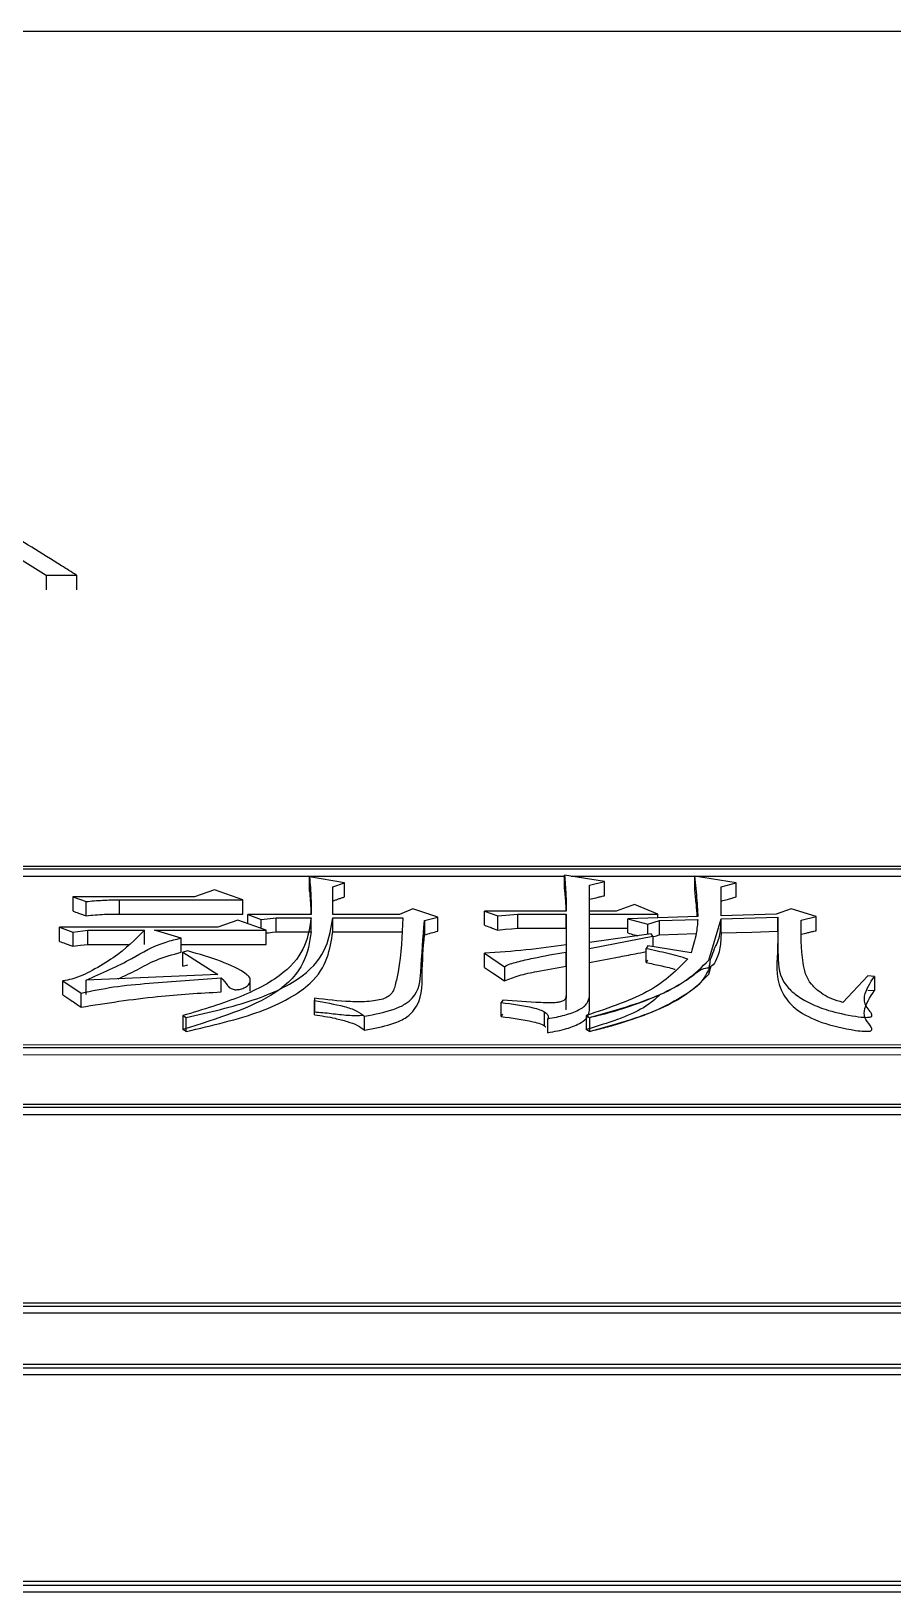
# Model space of a CAD drawing. Header units: millimetres. Extents: x 2642 to 4256, y 821 to 2003.
# Drawn here: x 2889.29 to 2894.88, y 1771.25 to 1781.37 of the extents above; entities that cross this region are included whole.
import ezdxf

# ---------------------------------------------------------------- set-up
doc = ezdxf.new("R2010")
doc.units = ezdxf.units.MM

msp = doc.modelspace()

# ---------------------------------------------------------------- linework, layer by layer
at = {"color": 7, "linetype": 'Continuous', "lineweight": 25}
for p, q in [((2906.209, 1781.373), (2869.209, 1781.375)), ((2889.089, 1778.031), (2889.385, 1777.847)), ((2889.385, 1777.847), (2889.58, 1777.847)), ((2889.58, 1777.847), (2889.58, 1777.752)), ((2904.01, 1775.957), (2882.027, 1775.957)), ((2903.96, 1775.939), (2882.077, 1775.94)), ((2893.008, 1775.859), (2892.748, 1775.901)), ((2892.748, 1775.809), (2892.748, 1775.901)), ((2887.835, 1775.894), (2892.748, 1775.894)), ((2890.476, 1775.805), (2890.347, 1775.759)), ((2890.66, 1775.74), (2890.476, 1775.805)), ((2891.32, 1775.851), (2891.093, 1775.889)), ((2891.093, 1775.797), (2891.093, 1775.889)), ((2891.244, 1775.825), (2891.32, 1775.851)), ((2891.244, 1775.644), (2891.244, 1775.825)), ((2891.244, 1775.733), (2891.244, 1775.825)), ((2891.32, 1775.759), (2891.32, 1775.851)), ((2892.792, 1775.894), (2898.243, 1775.893)), ((2892.91, 1775.836), (2893.008, 1775.859)), ((2892.91, 1775.667), (2892.91, 1775.836)), ((2892.91, 1775.835), (2892.91, 1775.836)), ((2893.008, 1775.767), (2893.008, 1775.859)), ((2893.862, 1775.851), (2893.592, 1775.893)), ((2893.592, 1775.893), (2893.592, 1775.801)), ((2893.765, 1775.825), (2893.862, 1775.851)), ((2893.765, 1775.636), (2893.765, 1775.825)), ((2893.765, 1775.824), (2893.765, 1775.825)), ((2893.862, 1775.759), (2893.862, 1775.851)), ((2889.557, 1775.76), (2889.557, 1775.668)), ((2889.557, 1775.76), (2889.643, 1775.729)), ((2890.347, 1775.759), (2889.557, 1775.76)), ((2889.643, 1775.637), (2889.643, 1775.729)), ((2889.86, 1775.648), (2889.86, 1775.74)), ((2889.86, 1775.74), (2890.66, 1775.74)), ((2890.66, 1775.648), (2890.66, 1775.74)), ((2891.244, 1775.644), (2891.244, 1775.733)), ((2892.91, 1775.667), (2892.91, 1775.744)), ((2893.202, 1775.709), (2893.083, 1775.667)), ((2893.354, 1775.648), (2893.202, 1775.709)), ((2893.765, 1775.637), (2893.765, 1775.732)), ((2889.86, 1775.648), (2890.66, 1775.648)), ((2890.628, 1775.609), (2890.498, 1775.562)), ((2890.812, 1775.543), (2890.628, 1775.609)), ((2890.693, 1775.644), (2890.779, 1775.613)), ((2891.104, 1775.644), (2890.693, 1775.644)), ((2890.693, 1775.586), (2890.693, 1775.644)), ((2890.779, 1775.613), (2890.877, 1775.624)), ((2890.779, 1775.554), (2890.779, 1775.613)), ((2890.877, 1775.624), (2891.104, 1775.624)), ((2890.877, 1775.533), (2890.877, 1775.624)), ((2891.104, 1775.533), (2891.104, 1775.624)), ((2891.677, 1775.644), (2891.244, 1775.644)), ((2891.244, 1775.533), (2891.244, 1775.624)), ((2891.244, 1775.624), (2891.699, 1775.624)), ((2891.764, 1775.682), (2891.677, 1775.644)), ((2891.926, 1775.628), (2891.764, 1775.682)), ((2891.839, 1775.605), (2891.926, 1775.628)), ((2891.839, 1775.605), (2891.839, 1775.513)), ((2891.926, 1775.536), (2891.926, 1775.628)), ((2892.229, 1775.667), (2892.315, 1775.636)), ((2892.759, 1775.667), (2892.229, 1775.667)), ((2892.229, 1775.575), (2892.229, 1775.667)), ((2892.315, 1775.636), (2892.445, 1775.648)), ((2892.315, 1775.544), (2892.315, 1775.636)), ((2892.445, 1775.648), (2892.759, 1775.648)), ((2892.445, 1775.556), (2892.445, 1775.648)), ((2892.759, 1775.648), (2892.759, 1775.449)), ((2892.759, 1775.556), (2892.759, 1775.648)), ((2893.083, 1775.667), (2892.91, 1775.667)), ((2892.91, 1775.575), (2892.91, 1775.667)), ((2892.91, 1775.648), (2893.354, 1775.648)), ((2892.91, 1775.464), (2892.91, 1775.648)), ((2892.91, 1775.556), (2892.91, 1775.648)), ((2893.613, 1775.632), (2893.159, 1775.617)), ((2893.159, 1775.617), (2893.289, 1775.582)), ((2893.159, 1775.525), (2893.159, 1775.617)), ((2893.289, 1775.582), (2893.365, 1775.605)), ((2893.354, 1775.623), (2893.354, 1775.648)), ((2893.365, 1775.605), (2893.613, 1775.613)), ((2893.365, 1775.513), (2893.365, 1775.605)), ((2893.684, 1775.348), (2893.765, 1775.617)), ((2894.122, 1775.648), (2893.765, 1775.636)), ((2893.765, 1775.617), (2894.133, 1775.628)), ((2893.765, 1775.525), (2893.765, 1775.617)), ((2893.765, 1775.617), (2893.765, 1775.617)), ((2894.219, 1775.682), (2894.122, 1775.648)), ((2894.133, 1775.536), (2894.133, 1775.628)), ((2894.381, 1775.632), (2894.219, 1775.682)), ((2894.284, 1775.609), (2894.381, 1775.632)), ((2894.381, 1775.54), (2894.381, 1775.632)), ((2889.47, 1775.562), (2889.557, 1775.531)), ((2890.498, 1775.562), (2889.47, 1775.562)), ((2889.47, 1775.47), (2889.47, 1775.562)), ((2889.557, 1775.531), (2889.654, 1775.543)), ((2889.557, 1775.531), (2889.557, 1775.439)), ((2889.654, 1775.543), (2890.022, 1775.543)), ((2889.654, 1775.451), (2889.654, 1775.543)), ((2890.022, 1775.451), (2890.022, 1775.543)), ((2890.087, 1775.543), (2890.812, 1775.543)), ((2890.26, 1775.492), (2890.087, 1775.543)), ((2890.26, 1775.4), (2890.26, 1775.492)), ((2890.812, 1775.451), (2890.812, 1775.543)), ((2890.877, 1775.533), (2891.104, 1775.533)), ((2891.244, 1775.533), (2891.699, 1775.533)), ((2892.445, 1775.556), (2892.759, 1775.556)), ((2892.759, 1775.556), (2892.759, 1775.357)), ((2892.91, 1775.556), (2893.159, 1775.556)), ((2893.31, 1775.519), (2892.91, 1775.464)), ((2892.91, 1775.425), (2893.321, 1775.504)), ((2893.289, 1775.516), (2893.289, 1775.582)), ((2893.321, 1775.504), (2893.31, 1775.519)), ((2893.321, 1775.504), (2893.321, 1775.436)), ((2893.365, 1775.513), (2893.603, 1775.521)), ((2894.133, 1775.56), (2894.133, 1775.56)), ((2889.654, 1775.451), (2889.918, 1775.451)), ((2890.26, 1775.451), (2890.812, 1775.451)), ((2890.303, 1775.409), (2890.271, 1775.401)), ((2890.271, 1775.401), (2890.498, 1775.255)), ((2890.271, 1775.31), (2890.271, 1775.401)), ((2892.229, 1775.393), (2892.358, 1775.306)), ((2892.229, 1775.302), (2892.229, 1775.393)), ((2892.759, 1775.401), (2892.759, 1775.118)), ((2892.759, 1775.31), (2892.759, 1775.401)), ((2892.91, 1775.373), (2892.91, 1775.464)), ((2892.91, 1775.114), (2892.91, 1775.425)), ((2892.91, 1775.424), (2892.91, 1775.425)), ((2893.289, 1775.441), (2893.278, 1775.425)), ((2893.278, 1775.333), (2893.278, 1775.425)), ((2893.57, 1775.397), (2893.289, 1775.441)), ((2894.131, 1775.456), (2894.131, 1775.363)), ((2890.271, 1775.31), (2890.303, 1775.318)), ((2892.358, 1775.306), (2892.358, 1775.215)), ((2892.759, 1775.31), (2892.759, 1775.103)), ((2892.91, 1775.023), (2892.91, 1775.333)), ((2893.278, 1775.333), (2893.289, 1775.349)), ((2893.684, 1775.257), (2893.701, 1775.312)), ((2889.492, 1775.123), (2889.492, 1775.215)), ((2889.492, 1775.215), (2889.611, 1775.135)), ((2890.498, 1775.255), (2889.643, 1775.219)), ((2889.643, 1775.127), (2889.643, 1775.219)), ((2890.52, 1775.143), (2890.52, 1775.235)), ((2890.709, 1775.148), (2890.709, 1775.215)), ((2894.717, 1775.247), (2894.555, 1775.074)), ((2894.76, 1775.243), (2894.717, 1775.247)), ((2894.76, 1775.243), (2894.76, 1775.151)), ((2889.611, 1775.044), (2889.611, 1775.135)), ((2891.125, 1775.102), (2891.125, 1775.011)), ((2891.125, 1774.995), (2891.125, 1775.086)), ((2892.348, 1775.09), (2892.337, 1775.074)), ((2892.759, 1775.027), (2892.759, 1775.118)), ((2892.91, 1775.023), (2892.91, 1775.114)), ((2894.717, 1775.155), (2894.76, 1775.151)), ((2890.271, 1774.989), (2890.271, 1774.898)), ((2890.271, 1774.989), (2890.292, 1774.977)), ((2891.125, 1774.995), (2891.125, 1775.011)), ((2891.45, 1774.894), (2891.45, 1774.985)), ((2892.337, 1774.983), (2892.337, 1775.074)), ((2892.337, 1774.983), (2892.348, 1774.999)), ((2892.618, 1774.921), (2892.618, 1775.012)), ((2892.889, 1774.989), (2892.889, 1774.898)), ((2892.889, 1774.989), (2892.91, 1774.977)), ((2890.292, 1774.886), (2890.271, 1774.898)), ((2890.292, 1774.886), (2890.292, 1774.977)), ((2892.64, 1774.878), (2892.64, 1774.969)), ((2892.91, 1774.886), (2892.889, 1774.898)), ((2892.91, 1774.977), (2892.91, 1774.886)), ((2882.027, 1774.782), (2904.01, 1774.781)), ((2882.077, 1774.801), (2903.96, 1774.8)), ((2882.027, 1774.736), (2904.01, 1774.735)), ((2903.96, 1774.411), (2881.977, 1774.412)), ((2903.91, 1774.392), (2882.027, 1774.392)), ((2882.027, 1774.347), (2903.91, 1774.346)), ((2881.977, 1773.105), (2903.96, 1773.105)), ((2881.977, 1773.061), (2903.96, 1773.061)), ((2882.027, 1773.126), (2903.91, 1773.126)), ((2904.01, 1772.726), (2882.027, 1772.726)), ((2882.077, 1772.705), (2903.96, 1772.704)), ((2882.077, 1772.661), (2903.96, 1772.66)), ((2882.027, 1771.295), (2904.01, 1771.294)), ((2882.027, 1771.252), (2904.01, 1771.251)), ((2903.96, 1771.317), (2882.077, 1771.318))]:
    msp.add_line(p, q, dxfattribs=at)
at = {"color": 7, "linetype": 'Continuous', "lineweight": 25, "flags": 128}
for points in [[(2889.385, 1777.847), (2889.385, 1777.823), (2889.385, 1777.799), (2889.385, 1777.752)], [(2890.812, 1775.525), (2890.828, 1775.527), (2890.852, 1775.53), (2890.877, 1775.533)], [(2892.315, 1775.544), (2892.364, 1775.549), (2892.405, 1775.552), (2892.445, 1775.556)], [(2893.765, 1775.525), (2893.864, 1775.528), (2893.964, 1775.531), (2894.133, 1775.536)], [(2889.557, 1775.439), (2889.606, 1775.445), (2889.654, 1775.451)]]:
    msp.add_lwpolyline(points, dxfattribs=at)
at = {"color": 7, "linetype": 'Continuous', "lineweight": 25}
for points, knots in [([(2889.58, 1777.847), (2889.548, 1777.867), (2889.387, 1777.968), (2889.08, 1778.157), (2888.804, 1778.321), (2888.657, 1778.408)], [0, 0, 0, 0, 0.104313, 0.521568, 1, 1, 1, 1]), ([(2892.748, 1775.901), (2892.752, 1775.859), (2892.758, 1775.781), (2892.759, 1775.703), (2892.759, 1775.667)], [0, 0, 0, 0, 0.5442719, 1, 1, 1, 1]), ([(2891.093, 1775.889), (2891.097, 1775.843), (2891.104, 1775.761), (2891.104, 1775.679), (2891.104, 1775.644)], [0, 0, 0, 0, 0.5756678, 1, 1, 1, 1]), ([(2891.093, 1775.797), (2891.097, 1775.756), (2891.101, 1775.706), (2891.102, 1775.655), (2891.103, 1775.647)], [0, 0, 0, 0, 0.82802, 1, 1, 1, 1]), ([(2892.748, 1775.809), (2892.751, 1775.777), (2892.755, 1775.73), (2892.757, 1775.682), (2892.757, 1775.667)], [0, 0, 0, 0, 0.675043, 1, 1, 1, 1]), ([(2893.592, 1775.893), (2893.598, 1775.84), (2893.607, 1775.753), (2893.612, 1775.666), (2893.613, 1775.632)], [0, 0, 0, 0, 0.617116, 1, 1, 1, 1]), ([(2893.592, 1775.801), (2893.595, 1775.77), (2893.602, 1775.714), (2893.606, 1775.657), (2893.608, 1775.632)], [0, 0, 0, 0, 0.550115, 1, 1, 1, 1]), ([(2889.643, 1775.729), (2889.679, 1775.732), (2889.75, 1775.739), (2889.823, 1775.74), (2889.86, 1775.74)], [0, 0, 0, 0, 0.498867, 1, 1, 1, 1]), ([(2891.244, 1775.733), (2891.251, 1775.735), (2891.263, 1775.739), (2891.282, 1775.746), (2891.301, 1775.753), (2891.314, 1775.757), (2891.32, 1775.759)], [0, 0, 0, 0, 0.25, 0.5, 0.75, 1, 1, 1, 1]), ([(2892.91, 1775.744), (2892.924, 1775.747), (2892.948, 1775.753), (2892.98, 1775.76), (2892.998, 1775.765), (2893.008, 1775.767)], [0, 0, 0, 0, 0.439881, 0.71994, 1, 1, 1, 1]), ([(2893.765, 1775.732), (2893.778, 1775.736), (2893.801, 1775.742), (2893.834, 1775.751), (2893.853, 1775.757), (2893.862, 1775.759)], [0, 0, 0, 0, 0.420135, 0.710067, 1, 1, 1, 1]), ([(2889.557, 1775.668), (2889.569, 1775.663), (2889.59, 1775.656), (2889.619, 1775.646), (2889.635, 1775.64), (2889.643, 1775.637)], [0, 0, 0, 0, 0.428609, 0.7143039, 1, 1, 1, 1]), ([(2889.643, 1775.637), (2889.683, 1775.641), (2889.754, 1775.647), (2889.827, 1775.648), (2889.86, 1775.648)], [0, 0, 0, 0, 0.558823, 1, 1, 1, 1]), ([(2891.104, 1775.624), (2891.095, 1775.564), (2891.078, 1775.443), (2890.947, 1775.262), (2890.659, 1775.105), (2890.402, 1775.028), (2890.271, 1774.989)], [0, 0, 0, 0, 0.244354, 0.489935, 0.74136, 1, 1, 1, 1]), ([(2890.292, 1774.977), (2890.443, 1775.011), (2890.74, 1775.079), (2891.076, 1775.239), (2891.215, 1775.433), (2891.235, 1775.561), (2891.244, 1775.624)], [0, 0, 0, 0, 0.260193, 0.511851, 0.756551, 1, 1, 1, 1]), ([(2891.699, 1775.624), (2891.695, 1775.508), (2891.69, 1775.362), (2891.651, 1775.193), (2891.635, 1775.131), (2891.581, 1775.099), (2891.534, 1775.087), (2891.461, 1775.078), (2891.318, 1775.078), (2891.203, 1775.092), (2891.125, 1775.102)], [0, 0, 0, 0, 0.489896, 0.610272, 0.706493, 0.735858, 0.765559, 0.797173, 0.865064, 1, 1, 1, 1]), ([(2891.45, 1774.985), (2891.518, 1774.998), (2891.619, 1775.018), (2891.718, 1775.063), (2891.807, 1775.142), (2891.818, 1775.33), (2891.831, 1775.495), (2891.839, 1775.605)], [0, 0, 0, 0, 0.132838, 0.196641, 0.258559, 0.505709, 1, 1, 1, 1]), ([(2893.613, 1775.613), (2893.611, 1775.582), (2893.605, 1775.511), (2893.583, 1775.439), (2893.57, 1775.397)], [0, 0, 0, 0, 0.426568, 1, 1, 1, 1]), ([(2893.688, 1775.302), (2893.69, 1775.316), (2893.694, 1775.344), (2893.718, 1775.422), (2893.753, 1775.474), (2893.762, 1775.554), (2893.764, 1775.598), (2893.765, 1775.612), (2893.765, 1775.617)], [0, 0, 0, 0, 0.068352, 0.139472, 0.508143, 0.851675, 0.94747, 1, 1, 1, 1]), ([(2894.133, 1775.628), (2894.132, 1775.544), (2894.132, 1775.398), (2894.141, 1775.222), (2894.25, 1775.121), (2894.341, 1775.066), (2894.469, 1775.017), (2894.597, 1774.99), (2894.69, 1774.977), (2894.723, 1774.978), (2894.732, 1774.98), (2894.738, 1774.982), (2894.742, 1774.984), (2894.745, 1774.991), (2894.742, 1775.001), (2894.728, 1775.022), (2894.694, 1775.059), (2894.69, 1775.138), (2894.732, 1775.201), (2894.76, 1775.243)], [0, 0, 0, 0, 0.249545, 0.436315, 0.501271, 0.564646, 0.626364, 0.704484, 0.733965, 0.739063, 0.743353, 0.745337, 0.747325, 0.751675, 0.763079, 0.778003, 0.812665, 0.875175, 1, 1, 1, 1]), ([(2894.555, 1775.074), (2894.53, 1775.082), (2894.481, 1775.096), (2894.408, 1775.136), (2894.321, 1775.213), (2894.282, 1775.379), (2894.283, 1775.517), (2894.284, 1775.609)], [0, 0, 0, 0, 0.065694, 0.129902, 0.255713, 0.503859, 1, 1, 1, 1]), ([(2890.022, 1775.543), (2889.961, 1775.482), (2889.87, 1775.39), (2889.697, 1775.288), (2889.59, 1775.232), (2889.512, 1775.218), (2889.492, 1775.215)], [0, 0, 0, 0, 0.493221, 0.743655, 0.934367, 1, 1, 1, 1]), ([(2889.643, 1775.219), (2889.746, 1775.264), (2889.926, 1775.344), (2890.094, 1775.452), (2890.226, 1775.484), (2890.26, 1775.492)], [0, 0, 0, 0, 0.498749, 0.872406, 1, 1, 1, 1]), ([(2891.104, 1775.533), (2891.094, 1775.465), (2891.074, 1775.33), (2890.863, 1775.085), (2890.497, 1774.97), (2890.271, 1774.898)], [0, 0, 0, 0, 0.274345, 0.550604, 1, 1, 1, 1]), ([(2890.292, 1774.886), (2890.461, 1774.925), (2890.792, 1775.001), (2891.198, 1775.228), (2891.227, 1775.418), (2891.244, 1775.533)], [0, 0, 0, 0, 0.291461, 0.571537, 1, 1, 1, 1]), ([(2891.45, 1774.894), (2891.51, 1774.906), (2891.609, 1774.925), (2891.721, 1774.971), (2891.828, 1775.079), (2891.82, 1775.267), (2891.832, 1775.428), (2891.839, 1775.513)], [0, 0, 0, 0, 0.117242, 0.195683, 0.274072, 0.616161, 1, 1, 1, 1]), ([(2891.839, 1775.513), (2891.854, 1775.517), (2891.883, 1775.525), (2891.911, 1775.533), (2891.926, 1775.536)], [0, 0, 0, 0, 0.5, 1, 1, 1, 1]), ([(2892.229, 1775.575), (2892.241, 1775.571), (2892.262, 1775.563), (2892.291, 1775.553), (2892.307, 1775.547), (2892.315, 1775.544)], [0, 0, 0, 0, 0.4286115, 0.7143059, 1, 1, 1, 1]), ([(2893.159, 1775.525), (2893.173, 1775.521), (2893.195, 1775.515), (2893.216, 1775.509), (2893.224, 1775.507)], [0, 0, 0, 0, 0.643901, 1, 1, 1, 1]), ([(2893.321, 1775.5), (2893.323, 1775.5), (2893.338, 1775.505), (2893.352, 1775.509), (2893.365, 1775.513)], [0, 0, 0, 0, 0.125351, 1, 1, 1, 1]), ([(2893.765, 1775.525), (2893.765, 1775.523), (2893.764, 1775.511), (2893.763, 1775.467), (2893.755, 1775.402), (2893.721, 1775.319), (2893.699, 1775.308), (2893.688, 1775.302)], [0, 0, 0, 0, 0.0144486, 0.1335513, 0.4957535, 0.7437002, 1, 1, 1, 1]), ([(2894.133, 1775.536), (2894.132, 1775.491), (2894.131, 1775.355), (2894.114, 1775.178), (2894.248, 1775.023), (2894.409, 1774.94), (2894.576, 1774.901), (2894.683, 1774.887), (2894.715, 1774.887), (2894.729, 1774.888), (2894.737, 1774.89), (2894.742, 1774.894), (2894.745, 1774.901), (2894.736, 1774.925), (2894.695, 1774.963), (2894.689, 1775.046), (2894.73, 1775.108), (2894.76, 1775.151)], [0, 0, 0, 0, 0.135472, 0.406763, 0.50628, 0.604985, 0.704283, 0.727912, 0.736946, 0.74078, 0.744655, 0.748047, 0.752351, 0.764139, 0.816594, 0.869623, 1, 1, 1, 1]), ([(2894.284, 1775.517), (2894.298, 1775.52), (2894.322, 1775.526), (2894.354, 1775.534), (2894.372, 1775.538), (2894.381, 1775.54)], [0, 0, 0, 0, 0.44, 0.72, 1, 1, 1, 1]), ([(2889.47, 1775.47), (2889.483, 1775.466), (2889.503, 1775.459), (2889.532, 1775.448), (2889.549, 1775.442), (2889.557, 1775.439)], [0, 0, 0, 0, 0.428613, 0.714306, 1, 1, 1, 1]), ([(2889.851, 1775.227), (2889.893, 1775.247), (2889.979, 1775.287), (2890.092, 1775.353), (2890.203, 1775.385), (2890.26, 1775.4)], [0, 0, 0, 0, 0.319596, 0.657164, 1, 1, 1, 1]), ([(2890.52, 1775.235), (2890.534, 1775.218), (2890.553, 1775.198), (2890.571, 1775.172), (2890.586, 1775.163), (2890.601, 1775.159), (2890.61, 1775.157), (2890.619, 1775.157), (2890.632, 1775.158), (2890.652, 1775.162), (2890.673, 1775.171), (2890.699, 1775.186), (2890.71, 1775.208), (2890.71, 1775.234), (2890.615, 1775.317), (2890.45, 1775.366), (2890.303, 1775.409)], [0, 0, 0, 0, 0.122721, 0.15416, 0.184961, 0.198897, 0.205533, 0.212114, 0.225991, 0.241808, 0.277356, 0.311034, 0.368969, 0.430506, 0.491702, 1, 1, 1, 1]), ([(2892.759, 1775.449), (2892.672, 1775.436), (2892.5, 1775.412), (2892.319, 1775.4), (2892.229, 1775.393)], [0, 0, 0, 0, 0.499593, 1, 1, 1, 1]), ([(2892.358, 1775.306), (2892.37, 1775.313), (2892.393, 1775.325), (2892.459, 1775.342), (2892.578, 1775.37), (2892.686, 1775.389), (2892.759, 1775.401)], [0, 0, 0, 0, 0.120416, 0.244636, 0.495058, 1, 1, 1, 1]), ([(2892.91, 1775.333), (2892.971, 1775.345), (2893.07, 1775.364), (2893.193, 1775.387), (2893.254, 1775.399), (2893.278, 1775.404)], [0, 0, 0, 0, 0.4959559, 0.8067962, 1, 1, 1, 1]), ([(2893.278, 1775.425), (2893.326, 1775.415), (2893.42, 1775.395), (2893.506, 1775.37), (2893.548, 1775.358)], [0, 0, 0, 0, 0.507162, 1, 1, 1, 1]), ([(2892.229, 1775.302), (2892.246, 1775.29), (2892.277, 1775.27), (2892.32, 1775.241), (2892.346, 1775.224), (2892.358, 1775.215)], [0, 0, 0, 0, 0.4031195, 0.7015597, 1, 1, 1, 1]), ([(2892.358, 1775.215), (2892.389, 1775.227), (2892.451, 1775.252), (2892.592, 1775.28), (2892.696, 1775.298), (2892.759, 1775.31)], [0, 0, 0, 0, 0.2729687, 0.5543374, 1, 1, 1, 1]), ([(2893.548, 1775.358), (2893.479, 1775.286), (2893.337, 1775.141), (2893.04, 1775.04), (2892.889, 1774.989)], [0, 0, 0, 0, 0.492671, 1, 1, 1, 1]), ([(2892.91, 1774.977), (2893.073, 1775.022), (2893.315, 1775.09), (2893.562, 1775.225), (2893.64, 1775.304), (2893.684, 1775.348)], [0, 0, 0, 0, 0.480373, 0.715158, 1, 1, 1, 1]), ([(2893.692, 1775.301), (2893.666, 1775.253), (2893.64, 1775.205), (2893.602, 1775.174), (2893.536, 1775.123), (2893.377, 1775.029), (2893.146, 1774.946), (2892.981, 1774.902), (2892.928, 1774.89), (2892.91, 1774.886)], [0, 0, 0, 0, 0.172585, 0.175983, 0.205093, 0.521257, 0.851512, 0.949107, 1, 1, 1, 1]), ([(2892.91, 1774.977), (2892.927, 1774.981), (2893.097, 1775.021), (2893.327, 1775.098), (2893.51, 1775.198), (2893.579, 1775.247), (2893.6, 1775.264), (2893.606, 1775.268), (2893.64, 1775.295), (2893.666, 1775.298), (2893.692, 1775.301)], [0, 0, 0, 0, 0.048659, 0.478007, 0.711563, 0.794803, 0.817387, 0.823945, 0.827352, 1, 1, 1, 1]), ([(2893.278, 1775.333), (2893.308, 1775.327), (2893.371, 1775.314), (2893.433, 1775.299), (2893.464, 1775.29), (2893.466, 1775.29)], [0, 0, 0, 0, 0.472115, 0.967418, 1, 1, 1, 1]), ([(2889.611, 1775.135), (2889.68, 1775.149), (2889.82, 1775.179), (2890.13, 1775.206), (2890.364, 1775.223), (2890.52, 1775.235)], [0, 0, 0, 0, 0.246072, 0.496734, 1, 1, 1, 1]), ([(2892.91, 1774.886), (2893.073, 1774.931), (2893.315, 1774.999), (2893.562, 1775.134), (2893.64, 1775.213), (2893.684, 1775.257)], [0, 0, 0, 0, 0.480491, 0.715254, 1, 1, 1, 1]), ([(2889.492, 1775.123), (2889.509, 1775.112), (2889.538, 1775.093), (2889.578, 1775.066), (2889.6, 1775.051), (2889.611, 1775.044)], [0, 0, 0, 0, 0.442564, 0.721282, 1, 1, 1, 1]), ([(2889.611, 1775.044), (2889.774, 1775.07), (2890.069, 1775.116), (2890.381, 1775.135), (2890.52, 1775.143)], [0, 0, 0, 0, 0.5559142, 1, 1, 1, 1]), ([(2891.125, 1775.102), (2891.125, 1775.099), (2891.125, 1775.094), (2891.125, 1775.089), (2891.125, 1775.086)], [0, 0, 0, 0, 0.56, 1, 1, 1, 1]), ([(2891.125, 1775.086), (2891.191, 1775.075), (2891.289, 1775.058), (2891.402, 1775.023), (2891.434, 1774.997), (2891.45, 1774.985)], [0, 0, 0, 0, 0.509707, 0.758863, 1, 1, 1, 1]), ([(2892.759, 1775.118), (2892.758, 1775.11), (2892.758, 1775.099), (2892.74, 1775.084), (2892.717, 1775.076), (2892.688, 1775.072), (2892.646, 1775.071), (2892.532, 1775.076), (2892.43, 1775.084), (2892.348, 1775.09)], [0, 0, 0, 0, 0.116135, 0.174978, 0.235386, 0.296971, 0.360825, 0.490326, 1, 1, 1, 1]), ([(2892.64, 1774.969), (2892.677, 1774.976), (2892.752, 1774.99), (2892.843, 1775.023), (2892.902, 1775.067), (2892.907, 1775.099), (2892.91, 1775.114)], [0, 0, 0, 0, 0.2601448, 0.513561, 0.7588753, 1, 1, 1, 1]), ([(2893.372, 1775.128), (2893.339, 1775.098), (2893.234, 1775.004), (2893.028, 1774.941), (2892.889, 1774.898)], [0, 0, 0, 0, 0.323931, 1, 1, 1, 1]), ([(2891.444, 1774.989), (2891.41, 1774.988), (2891.338, 1774.987), (2891.235, 1775.002), (2891.162, 1775.008), (2891.125, 1775.011)], [0, 0, 0, 0, 0.311718, 0.656171, 1, 1, 1, 1]), ([(2891.125, 1774.995), (2891.171, 1774.988), (2891.245, 1774.976), (2891.338, 1774.952), (2891.409, 1774.927), (2891.436, 1774.905), (2891.45, 1774.894)], [0, 0, 0, 0, 0.348073, 0.570364, 0.788384, 1, 1, 1, 1]), ([(2892.337, 1775.074), (2892.409, 1775.065), (2892.499, 1775.054), (2892.589, 1775.028), (2892.624, 1775.011), (2892.645, 1774.99), (2892.642, 1774.976), (2892.64, 1774.969)], [0, 0, 0, 0, 0.513521, 0.639448, 0.762318, 0.88191, 1, 1, 1, 1]), ([(2892.64, 1774.878), (2892.682, 1774.886), (2892.765, 1774.901), (2892.855, 1774.939), (2892.904, 1774.981), (2892.908, 1775.009), (2892.91, 1775.023)], [0, 0, 0, 0, 0.290992, 0.572857, 0.787844, 1, 1, 1, 1]), ([(2892.337, 1774.983), (2892.407, 1774.974), (2892.511, 1774.961), (2892.613, 1774.931), (2892.625, 1774.916), (2892.626, 1774.916)], [0, 0, 0, 0, 0.659998, 0.98999, 1, 1, 1, 1])]:
    msp.add_open_spline(points, degree=3, knots=knots, dxfattribs=at)

doc.saveas('drawing.dxf')
